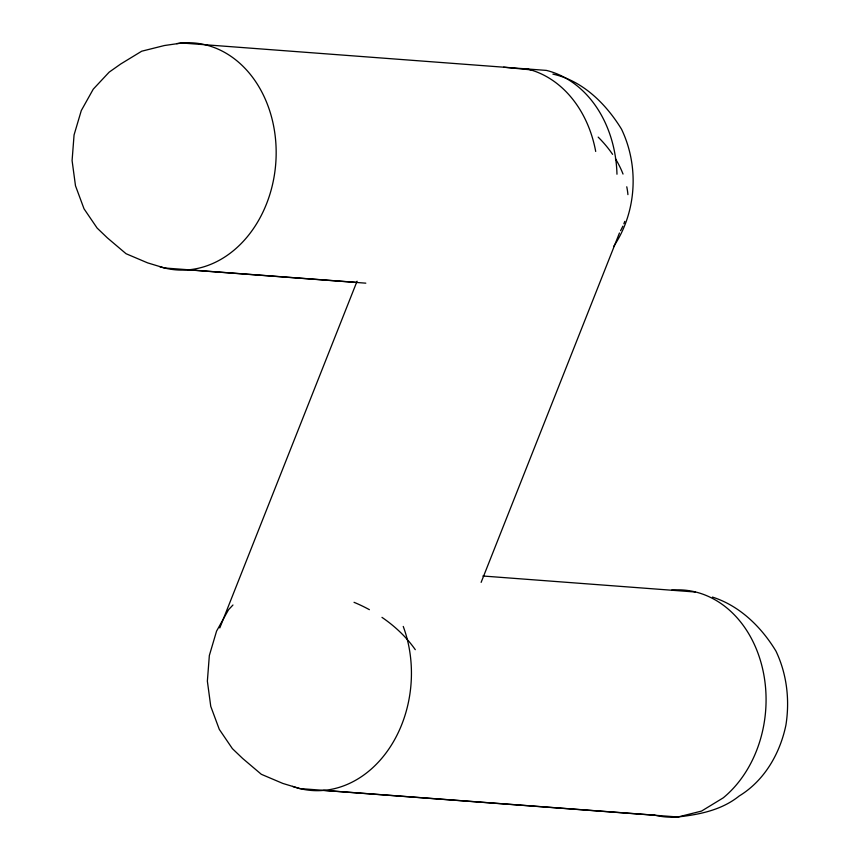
<?xml version="1.0" encoding="UTF-8"?>
<svg xmlns="http://www.w3.org/2000/svg" width="860" height="860" viewBox="0 0 860 860"><rect width="100%" height="100%" fill="white"/><g stroke="black" fill="none" stroke-linecap="round" stroke-linejoin="round"><path stroke-width="1.29" d="M219.794 627.94L357.072 281.209M481.127 582.37L619.447 233.006M613.556 246.583C636.658 212.355 639.313 166.324 621.533 129.204C606.063 103.888 582.682 80.657 552.883 74.11M232.952 605.01L228.534 609.729L216.559 631.143L209.345 655.503L207.368 681.152L210.754 706.35L219.289 729.366L232.393 748.651L242.627 758.434L261.332 774.301L282.843 783.438L299.796 788.566L654.288 815.14M503.584 67.188L532.501 70.015M671.66 590.154L671.8 590.1A113.799 90.977 -85.7 0 1 762.1 666.672A113.799 90.977 -85.7 0 1 723.217 797.865L701.567 811.066L677.959 817L323.467 790.415M356.825 282.402L164.518 267.987L147.576 262.859L126.055 253.721L107.349 237.865L97.126 228.072L84.022 208.797L75.486 185.771L72.09 160.583L74.068 134.934L81.291 110.564L93.256 89.16L109.156 72.154L120.776 63.962L141.696 51.213L164.357 45.537L181.89 43L546.433 70.412A113.799 90.977 -85.7 0 1 616.975 174.225M188.2 269.846L365.812 283.166M482.879 576.007L695.332 592.013M712.424 597.076C739.718 605.762 761.422 627.015 775.978 651.149C786.9 674.154 789.867 699.954 785.933 725.012C780.063 753.467 764.454 780.622 739.224 795.973C721.787 810.034 699.825 814.506 678.11 816.936A113.799 90.977 -85.7 0 1 654.428 815.087M403.243 626.435A113.799 90.977 -85.7 0 1 388.43 749.619A113.799 90.977 -85.7 0 1 292.55 786.384M622.855 226.137A113.799 82.377 21.6 0 1 620.565 230.663M598.173 137.116A113.799 82.377 21.6 0 1 612.589 154.349M615.427 158.745A113.799 82.377 21.6 0 1 623.027 174.064M626.768 186.792A113.799 82.377 21.6 0 1 627.929 194.618M624.747 221.396A113.799 82.377 21.6 0 1 623.855 223.793M354.04 602.322A113.799 82.377 21.6 0 1 369.392 609.665M381.98 617.372A113.799 82.377 21.6 0 1 415.283 649.676M176.633 43.634A113.799 90.977 -85.7 0 1 275.759 163.368A113.799 90.977 -85.7 0 1 159.691 266.622M527.406 68.993A113.799 90.977 -85.7 0 1 595.7 151.446"/></g></svg>
